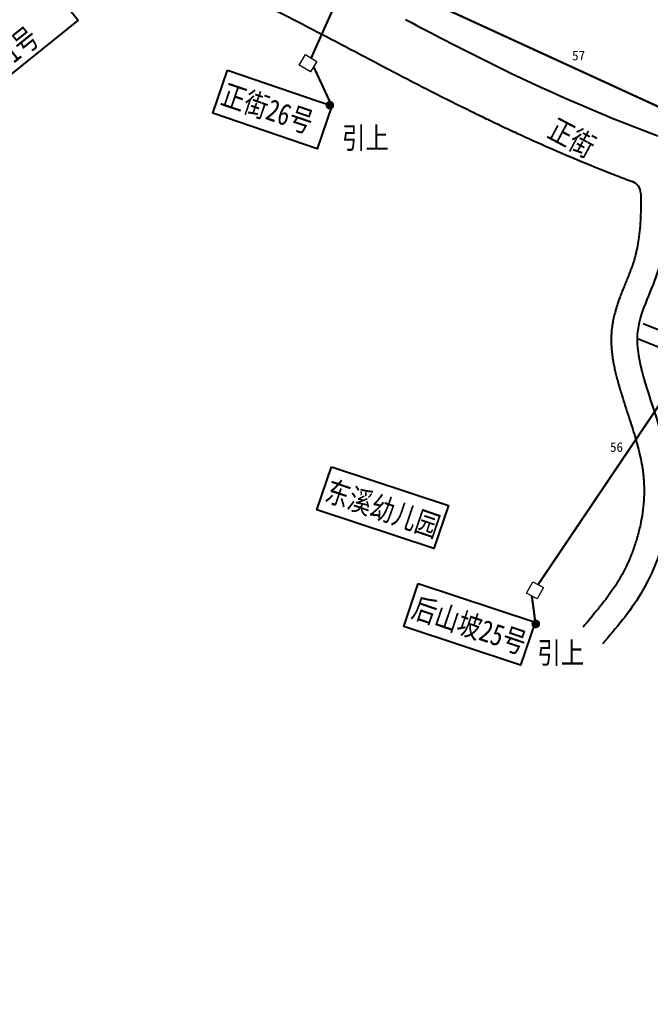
# Model space of a CAD drawing. Header units: millimetres. Extents: x 9364 to 94745, y -5033 to 1060.
# Drawn here: x 93220.2 to 93366.2, y -4240.2 to -4014.4 of the extents above; entities that cross this region are included whole.
import ezdxf

# ---------------------------------------------------------------- set-up
doc = ezdxf.new("R2010")
doc.units = ezdxf.units.MM
doc.layers.get('0').update_dxf_attribs({"lineweight": 0})
doc.layers.add('新建管道', color=7, linetype='Continuous')
doc.styles.get("Standard").update_dxf_attribs({"font": ''})
doc.styles.add('仿宋_GB2312', font='', dxfattribs={"width": 0.8})
doc.styles.get('Standard').set_extended_font_data('SimSun')
doc.styles.get('仿宋_GB2312').set_extended_font_data('SimSun')

msp = doc.modelspace()

# ---------------------------------------------------------------- linework, layer by layer
for points in [[(93284.92, -4024.92), (93286.39, -4022.49), (93288.95, -4024.05), (93287.48, -4026.47)], [(93338.92, -4144.48), (93341.41, -4145.83), (93339.98, -4148.47), (93337.49, -4147.11)]]:
    msp.add_lwpolyline(points, close=True)
at = {"color": 1, "const_width": 1}
for points in [[(93291.49, -4034.2, 1), (93292.49, -4034.2, 1)], [(93339.14, -4154.25, 1), (93340.14, -4154.25, 1)]]:
    msp.add_lwpolyline(points, format="xyb", close=True, dxfattribs=at)
at = {"lineweight": -3}
for points in [[(93364.51, -4084.74), (93390.71, -4095.32), (93425.91, -4106.17), (93464.55, -4118.08), (93498.42, -4122.58), (93528.59, -4118.87), (93590.2, -4100.93), (93630, -4086.12), (93640.58, -4080.61), (93658.36, -4094.16), (93720.5, -4113.69), (93773.36, -4116.01), (93874.5, -4143.16), (93894.69, -4144.73), (93905.86, -4142.87), (93921.81, -4129.31)], [(93927.39, -4136.22), (93913.03, -4148.18), (93894.69, -4150.57), (93870.23, -4147.92), (93773.46, -4122.13), (93718.56, -4120.33), (93658.48, -4102.2), (93639.61, -4088.11), (93603.55, -4101.39), (93569.79, -4113.88), (93533.63, -4122.92), (93500.27, -4127.99), (93464.65, -4123.21), (93413.6, -4105.4), (93388.61, -4098.48), (93363.21, -4088.27)]]:
    msp.add_lwpolyline(points, dxfattribs=at)
at = {"layer": '新建管道', "linetype": 'ByBlock', "ltscale": 0.5}
for points in [[(93200.33, -4017.78), (93222.22, -4000.19), (93233.77, -4014.55), (93211.87, -4032.14)], [(93268.28, -4026.11), (93292.42, -4034.32), (93289.04, -4044.28), (93264.89, -4036.07)], [(93292.36, -4117.86), (93319.43, -4126.85), (93316.04, -4136.81), (93288.97, -4127.82)], [(93312.45, -4144.87), (93339.53, -4153.86), (93336.14, -4163.82), (93309.07, -4154.83)]]:
    msp.add_lwpolyline(points, close=True, dxfattribs=at)
at = {"layer": '新建管道', "color": 1, "linetype": 'ByBlock', "ltscale": 0.5, "const_width": 0.5}
for points in [[(93298.71, -4002.73), (93385.24, -4042.46)], [(93296.68, -4003.09), (93287.67, -4023.27)], [(93288.22, -4025.26), (93292.42, -4034.32)], [(93372.97, -4096.48), (93340.17, -4145.15)], [(93338.73, -4147.79), (93339.53, -4153.86)]]:
    msp.add_lwpolyline(points, dxfattribs=at)
at = {"layer": '新建管道', "linetype": 'ByBlock', "ltscale": 0.5}
msp.add_arc((93360.93, -4054.68), 3, 1.2354, 69.381, dxfattribs=at)
for points, knots in [([(93220.88, -3988.43), (93221.36, -3988.58), (93221.85, -3988.74), (93223.5, -3989.26), (93224.66, -3989.63), (93226.95, -3990.35), (93228.09, -3990.7), (93230.34, -3991.42), (93231.45, -3991.77), (93232.98, -3992.27), (93233.42, -3992.42), (93233.93, -3992.59), (93234.02, -3992.62), (93234.34, -3992.72), (93234.58, -3992.8), (93235.29, -3993.04), (93235.76, -3993.2), (93237.18, -3993.69), (93238.12, -3994.02), (93240.93, -3995.03), (93242.8, -3995.73), (93247.69, -3997.62), (93250.71, -3998.85), (93256.7, -4001.4), (93259.67, -4002.72), (93265.59, -4005.44), (93268.53, -4006.85), (93274.4, -4009.71), (93277.33, -4011.18), (93283.18, -4014.15), (93286.1, -4015.66), (93291.95, -4018.71), (93294.88, -4020.25), (93300.77, -4023.35), (93303.72, -4024.9), (93309.65, -4028), (93312.63, -4029.55), (93318.64, -4032.62), (93321.67, -4034.14), (93325.83, -4036.18), (93326.93, -4036.72), (93328.34, -4037.4), (93328.64, -4037.54), (93329.24, -4037.83), (93329.54, -4037.98), (93330.44, -4038.41), (93331.05, -4038.69), (93332.86, -4039.55), (93334.07, -4040.11), (93337.72, -4041.8), (93340.16, -4042.9), (93347.79, -4046.24), (93353.02, -4048.42), (93359.54, -4050.95), (93360.76, -4051.42), (93361.98, -4051.88)], [121556.056762, 121556.056762, 121556.056762, 121556.056762, 121699.664369, 121699.664369, 122047.656604, 122047.656604, 122395.64884, 122395.64884, 122743.641075, 122743.641075, 122882.461654, 122882.461654, 122909.903213, 122909.903213, 122986.439586, 122986.439586, 123139.512331, 123139.512331, 123445.657823, 123445.657823, 124057.948806, 124057.948806, 125062.578747, 125062.578747, 126067.208688, 126067.208688, 127071.838629, 127071.838629, 128076.468571, 128076.468571, 129081.098512, 129081.098512, 130085.728453, 130085.728453, 131090.358394, 131090.358394, 132094.988335, 132094.988335, 133099.618276, 133099.618276, 133460.688248, 133460.688248, 133558.591291, 133558.591291, 133656.494335, 133656.494335, 133852.300421, 133852.300421, 134243.912594, 134243.912594, 135027.136939, 135027.136939, 136673.035439, 136673.035439, 137052.064287, 137052.064287, 137052.064287, 137052.064287]), ([(93309.48, -4014.37), (93317.61, -4018.63), (93349.73, -4035.26), (93425.51, -4063.86), (93508.59, -4060.4), (93572.99, -4037.18), (93594.11, -4021.07), (93610.06, -4015.23), (93610.76, -4014.99)], [130776.885287, 130776.885287, 130776.885287, 130776.885287, 133550.238807, 141712.95609, 154792.011315, 157256.83837, 162234.08556, 162461.0479, 162461.0479, 162461.0479, 162461.0479]), ([(93363.93, -4054.62), (93363.95, -4055.63), (93363.96, -4056.63), (93363.94, -4058.5), (93363.92, -4059.37), (93363.84, -4061.1), (93363.79, -4061.95), (93363.63, -4063.63), (93363.54, -4064.46), (93363.32, -4065.95), (93363.2, -4066.61), (93362.94, -4067.93), (93362.78, -4068.58), (93362.52, -4069.59), (93362.42, -4069.95), (93362.27, -4070.45), (93362.22, -4070.59), (93362.14, -4070.84), (93362.11, -4070.95), (93362.05, -4071.11), (93362.04, -4071.15), (93362.01, -4071.24), (93362, -4071.28), (93361.95, -4071.42), (93361.92, -4071.5), (93361.82, -4071.77), (93361.76, -4071.95), (93361.56, -4072.5), (93361.42, -4072.87), (93361.12, -4073.63), (93360.96, -4074.01), (93360.64, -4074.8), (93360.48, -4075.21), (93360.14, -4076.03), (93359.97, -4076.45), (93359.62, -4077.31), (93359.45, -4077.75), (93359.1, -4078.65), (93358.93, -4079.11), (93358.61, -4080.06), (93358.44, -4080.54), (93358.14, -4081.52), (93358, -4082.03), (93357.76, -4082.97), (93357.65, -4083.4), (93357.47, -4084.28), (93357.39, -4084.73), (93357.26, -4085.64), (93357.2, -4086.11), (93357.16, -4086.62), (93357.15, -4086.67), (93357.15, -4086.75), (93357.14, -4086.79), (93357.14, -4086.92), (93357.13, -4087), (93357.11, -4087.25), (93357.11, -4087.42), (93357.09, -4087.92), (93357.08, -4088.25), (93357.08, -4089.05), (93357.1, -4089.52), (93357.15, -4090.45), (93357.19, -4090.9), (93357.29, -4091.81), (93357.35, -4092.25), (93357.48, -4093.13), (93357.55, -4093.56), (93357.71, -4094.41), (93357.8, -4094.84), (93357.98, -4095.66), (93358.08, -4096.07), (93358.28, -4096.88), (93358.38, -4097.27), (93358.52, -4097.8), (93358.56, -4097.94), (93358.63, -4098.22), (93358.67, -4098.36), (93358.73, -4098.56), (93358.74, -4098.62), (93358.78, -4098.74), (93358.79, -4098.8), (93358.85, -4098.98), (93358.88, -4099.1), (93358.98, -4099.45), (93359.05, -4099.69), (93359.26, -4100.4), (93359.4, -4100.87), (93359.81, -4102.19), (93360.07, -4103.04), (93360.61, -4104.7), (93360.88, -4105.52), (93361.4, -4107.13), (93361.66, -4107.92), (93362.15, -4109.49), (93362.39, -4110.26), (93362.84, -4111.79), (93363.06, -4112.54), (93363.45, -4114.03), (93363.63, -4114.77), (93363.96, -4116.22), (93364.1, -4116.94), (93364.28, -4118), (93364.33, -4118.34), (93364.41, -4118.91), (93364.44, -4119.13), (93364.48, -4119.46), (93364.49, -4119.56), (93364.51, -4119.72), (93364.51, -4119.79), (93364.54, -4120.01), (93364.55, -4120.15), (93364.59, -4120.59), (93364.61, -4120.88), (93364.67, -4121.75), (93364.69, -4122.34), (93364.71, -4123.85), (93364.68, -4124.78), (93364.56, -4126.65), (93364.46, -4127.59), (93364.2, -4129.48), (93364.03, -4130.42), (93363.63, -4132.3), (93363.39, -4133.24), (93362.86, -4135.1), (93362.56, -4136.02), (93361.91, -4137.84), (93361.55, -4138.74), (93360.77, -4140.5), (93360.35, -4141.36), (93359.8, -4142.41), (93359.7, -4142.61), (93359.37, -4143.21), (93359.14, -4143.6), (93358.87, -4144.07), (93358.83, -4144.14), (93358.75, -4144.26), (93358.72, -4144.32), (93358.65, -4144.43), (93358.62, -4144.48), (93358.52, -4144.64), (93358.45, -4144.75), (93358.25, -4145.07), (93358.11, -4145.29), (93357.7, -4145.93), (93357.41, -4146.35), (93356.69, -4147.38), (93356.26, -4147.97), (93355.36, -4149.16), (93354.9, -4149.76), (93353.94, -4150.95), (93353.45, -4151.55), (93352.45, -4152.75), (93351.94, -4153.36), (93351.13, -4154.31), (93350.84, -4154.66), (93350.54, -4155)], [729.881983, 729.881983, 729.881983, 729.881983, 1043.706548, 1043.706548, 1327.049684, 1327.049684, 1610.39282, 1610.39282, 1893.735956, 1893.735956, 2129.831805, 2129.831805, 2365.927654, 2365.927654, 2499.348546, 2499.348546, 2552.281426, 2552.281426, 2594.376463, 2594.376463, 2610.88104, 2610.88104, 2627.385616, 2627.385616, 2660.394769, 2660.394769, 2726.413074, 2726.413074, 2856.213487, 2856.213487, 2986.0139, 2986.0139, 3115.814313, 3115.814313, 3245.614726, 3245.614726, 3375.415139, 3375.415139, 3505.215552, 3505.215552, 3635.015965, 3635.015965, 3764.816379, 3764.816379, 3870.51963, 3870.51963, 3976.222881, 3976.222881, 4081.926132, 4081.926132, 4091.274751, 4091.274751, 4100.623371, 4100.623371, 4119.32061, 4119.32061, 4156.715087, 4156.715087, 4231.504042, 4231.504042, 4340.27916, 4340.27916, 4449.054279, 4449.054279, 4557.829397, 4557.829397, 4666.604516, 4666.604516, 4775.379634, 4775.379634, 4884.154753, 4884.154753, 4992.929871, 4992.929871, 5031.417739, 5031.417739, 5070.81881, 5070.81881, 5088.000305, 5088.000305, 5105.181799, 5105.181799, 5139.544788, 5139.544788, 5208.270767, 5208.270767, 5345.722723, 5345.722723, 5599.507314, 5599.507314, 5853.291905, 5853.291905, 6107.076496, 6107.076496, 6360.861087, 6360.861087, 6614.645678, 6614.645678, 6868.430269, 6868.430269, 7122.21486, 7122.21486, 7243.818233, 7243.818233, 7325.924494, 7325.924494, 7360.50632, 7360.50632, 7386.315126, 7386.315126, 7438.006515, 7438.006515, 7541.389295, 7541.389295, 7748.154854, 7748.154854, 8070.61194, 8070.61194, 8393.069026, 8393.069026, 8715.526112, 8715.526112, 9037.983198, 9037.983198, 9360.440284, 9360.440284, 9682.89737, 9682.89737, 10005.354456, 10005.354456, 10082.69762, 10082.69762, 10237.38395, 10237.38395, 10266.084245, 10266.084245, 10287.702695, 10287.702695, 10309.321145, 10309.321145, 10352.558045, 10352.558045, 10439.031846, 10439.031846, 10611.979446, 10611.979446, 10855.494841, 10855.494841, 11099.010236, 11099.010236, 11342.525631, 11342.525631, 11586.041026, 11586.041026, 11722.741792, 11722.741792, 11722.741792, 11722.741792]), ([(93369.93, -4058.89), (93369.82, -4063.7), (93368.7, -4073.36), (93361.78, -4085.36), (93365.29, -4101.44), (93373.53, -4120.48), (93367.64, -4144.17), (93358.24, -4155.21), (93355.11, -4158.89)], [1165.312835, 1165.312835, 1165.312835, 1165.312835, 2601.676193, 4090.194474, 5074.643731, 7373.777377, 10272.390693, 11722.741792, 11722.741792, 11722.741792, 11722.741792]), ([(93043.87, -4222.08), (93046.53, -4224.98), (93064.29, -4243.78), (93141.01, -4281.22), (93272.43, -4360.75), (93449.43, -4448.29), (93577.43, -4530.02), (93671.05, -4564.57), (93734.81, -4554.51), (93804.4, -4509.21), (93883.32, -4465.53), (93961.15, -4426.3), (94021.86, -4398.23), (94042.72, -4366.26), (94049.77, -4355.12), (94051.24, -4352.77)], [527.740415, 527.740415, 527.740415, 527.740415, 1705.246881, 8284.756833, 25606.472463, 48144.783375, 67307.096415, 71105.417134, 77752.883117, 85606.484138, 95939.016555, 104720.736733, 112075.077457, 115182.657243, 116011.609896, 116011.609896, 116011.609896, 116011.609896])]:
    msp.add_open_spline(points, degree=3, knots=knots, dxfattribs=at)

# ---------------------------------------------------------------- texts
at = {"style": '仿宋_GB2312', "width": 0.8}
for s, rotation, p in [('附1号', 38.7863, (93214.57, -4028.06)), ('正街26号', 341.2124, (93266.46, -4033.81)), ('正街', 331.8891, (93342.03, -4041.37)), ('东溪幼儿园', 341.2124, (93290.53, -4125.56)), ('后山坡25号', 341.2124, (93310.63, -4152.57))]:
    msp.add_text(s, height=5, rotation=rotation, dxfattribs=at).set_placement(p)
at = {"lineweight": -3}
for s, p in [('57', (93348.04, -4023.83)), ('56', (93356.82, -4114.42))]:
    msp.add_text(s, height=2.205, dxfattribs=at).set_placement(p)
at = {"color": 1, "style": '仿宋_GB2312', "width": 0.8}
for p in [(93294.75, -4044.29), (93339.95, -4163.45)]:
    msp.add_text('引上', height=5, dxfattribs=at).set_placement(p)

doc.saveas('drawing.dxf')
